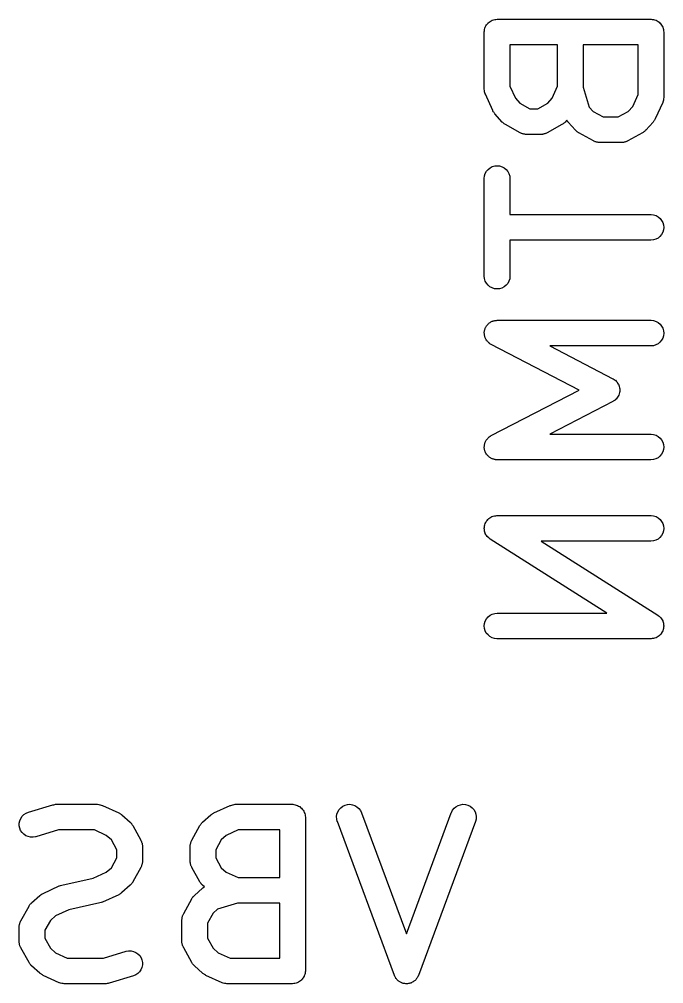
# Model space of a CAD drawing. Extents: x 130.5 to 170.5, y -130.2 to -95.9.
# Drawn here: x 137.41 to 141.18, y -101.73 to -96.09 of the extents above; entities that cross this region are included whole.
import ezdxf

# ---------------------------------------------------------------- set-up
doc = ezdxf.new("R2010")
doc.units = 0
doc.layers.add('BLACK', color=7, linetype='CONTINUOUS')

msp = doc.modelspace()

# ---------------------------------------------------------------- linework, layer by layer
at = {"layer": 'BLACK', "linetype": 'CONTINUOUS'}
for p, q in [((140.136, -96.1396), (140.138, -96.1328)), ((140.138, -96.1324), (140.142, -96.1261)), ((140.138, -96.1326), (140.138, -96.1324)), ((140.138, -96.1328), (140.138, -96.1326)), ((140.142, -96.1261), (140.145, -96.12)), ((140.145, -96.1195), (140.15, -96.1141)), ((140.145, -96.1198), (140.145, -96.1195)), ((140.145, -96.12), (140.145, -96.1198)), ((140.15, -96.1141), (140.154, -96.1087)), ((140.154, -96.1085), (140.155, -96.1083)), ((140.154, -96.1087), (140.154, -96.1085)), ((140.155, -96.1083), (140.16, -96.1039)), ((140.16, -96.1039), (140.166, -96.0994)), ((140.166, -96.0991), (140.172, -96.0959)), ((140.166, -96.0993), (140.166, -96.0991)), ((140.166, -96.0994), (140.166, -96.0993)), ((140.172, -96.0959), (140.179, -96.0926)), ((140.179, -96.0924), (140.186, -96.0904)), ((140.179, -96.0925), (140.179, -96.0924)), ((140.179, -96.0926), (140.179, -96.0925)), ((140.186, -96.0904), (140.193, -96.0883)), ((140.193, -96.0882), (140.2, -96.0876)), ((140.193, -96.0883), (140.193, -96.0882)), ((140.193, -96.0883), (140.193, -96.0883)), ((140.2, -96.0876), (140.207, -96.0869)), ((140.207, -96.0869), (141.107, -96.0869)), ((141.107, -96.0869), (141.108, -96.0869)), ((141.108, -96.0869), (141.108, -96.0869)), ((141.108, -96.0869), (141.108, -96.0869)), ((141.108, -96.0869), (141.108, -96.0869)), ((141.108, -96.0869), (141.115, -96.0877)), ((141.115, -96.0877), (141.122, -96.0884)), ((141.122, -96.0884), (141.122, -96.0885)), ((141.122, -96.0885), (141.123, -96.0885)), ((141.123, -96.0885), (141.129, -96.0907)), ((141.129, -96.0907), (141.136, -96.0928)), ((141.136, -96.0928), (141.136, -96.0929)), ((141.136, -96.0929), (141.137, -96.093)), ((141.137, -96.093), (141.143, -96.0964)), ((141.143, -96.0964), (141.149, -96.0997)), ((141.149, -96.0997), (141.149, -96.0999)), ((141.149, -96.0999), (141.15, -96.1)), ((141.15, -96.1), (141.155, -96.1046)), ((141.155, -96.1046), (141.16, -96.1091)), ((141.16, -96.1091), (141.161, -96.1093)), ((141.161, -96.1093), (141.161, -96.1094)), ((141.161, -96.1094), (141.165, -96.1149)), ((141.165, -96.1149), (141.17, -96.1204)), ((141.17, -96.1204), (141.17, -96.1206)), ((141.17, -96.1206), (141.17, -96.1208)), ((141.17, -96.1208), (141.173, -96.1271)), ((141.173, -96.1271), (141.176, -96.1333)), ((141.176, -96.1333), (141.177, -96.1336)), ((141.177, -96.1336), (141.177, -96.1338)), ((141.177, -96.1338), (141.179, -96.1406)), ((140.132, -96.1609), (140.133, -96.1538)), ((140.132, -96.1614), (140.132, -96.1609)), ((140.132, -96.1619), (140.132, -96.1614)), ((140.132, -96.1614), (140.132, -96.1614)), ((140.132, -96.1614), (140.132, -96.1614)), ((140.132, -96.4952), (140.132, -96.1619)), ((140.133, -96.1538), (140.134, -96.1468)), ((140.134, -96.1463), (140.136, -96.1396)), ((140.134, -96.1466), (140.134, -96.1463)), ((140.134, -96.1468), (140.134, -96.1466)), ((141.179, -96.1406), (141.181, -96.1473)), ((141.181, -96.1473), (141.181, -96.1476)), ((141.181, -96.1476), (141.181, -96.1478)), ((141.181, -96.1478), (141.181, -96.1549)), ((141.181, -96.1549), (141.182, -96.1619)), ((141.182, -96.1619), (141.182, -96.5429)), ((140.282, -96.2369), (140.282, -96.4791)), ((140.561, -96.2369), (140.282, -96.2369)), ((140.561, -96.4791), (140.561, -96.2369)), ((140.711, -96.2369), (140.711, -96.4842)), ((141.032, -96.2369), (140.711, -96.2369)), ((141.032, -96.5268), (141.032, -96.2369)), ((140.132, -96.4959), (140.132, -96.4952)), ((140.132, -96.4966), (140.132, -96.4959)), ((140.133, -96.5032), (140.132, -96.4966)), ((140.134, -96.5098), (140.133, -96.5032)), ((140.134, -96.5105), (140.134, -96.5098)), ((140.134, -96.5111), (140.134, -96.5105)), ((140.136, -96.5174), (140.134, -96.5111)), ((140.138, -96.5238), (140.136, -96.5174)), ((140.138, -96.5244), (140.138, -96.5238)), ((140.138, -96.5251), (140.138, -96.5244)), ((140.139, -96.526), (140.138, -96.5251)), ((140.182, -96.6213), (140.139, -96.526)), ((140.282, -96.4791), (140.314, -96.549)), ((140.529, -96.549), (140.561, -96.4791)), ((140.711, -96.4842), (140.746, -96.6004)), ((141.001, -96.5966), (141.032, -96.5268)), ((140.314, -96.549), (140.34, -96.5786)), ((140.34, -96.5786), (140.398, -96.6107)), ((140.445, -96.6107), (140.503, -96.5786)), ((140.503, -96.5786), (140.529, -96.549)), ((141.176, -96.5736), (141.133, -96.6689)), ((141.178, -96.5661), (141.176, -96.5724)), ((141.176, -96.5724), (141.176, -96.573)), ((141.176, -96.573), (141.176, -96.5736)), ((141.18, -96.5598), (141.178, -96.5661)), ((141.181, -96.5584), (141.18, -96.5591)), ((141.18, -96.5591), (141.18, -96.5598)), ((141.182, -96.5452), (141.181, -96.5519)), ((141.181, -96.5519), (141.181, -96.5584)), ((141.182, -96.5429), (141.182, -96.5439)), ((141.182, -96.5439), (141.182, -96.5446)), ((141.182, -96.5446), (141.182, -96.5452)), ((140.183, -96.6245), (140.182, -96.6213)), ((140.185, -96.628), (140.183, -96.6245)), ((140.187, -96.6309), (140.185, -96.628)), ((140.189, -96.634), (140.187, -96.6309)), ((140.191, -96.6368), (140.189, -96.634)), ((140.194, -96.6399), (140.191, -96.6368)), ((140.194, -96.6406), (140.194, -96.6399)), ((140.237, -96.6883), (140.194, -96.6406)), ((140.398, -96.6107), (140.445, -96.6107)), ((140.746, -96.6004), (140.769, -96.6262)), ((140.769, -96.6262), (140.827, -96.6583)), ((140.916, -96.6583), (140.974, -96.6262)), ((140.974, -96.6262), (141.001, -96.5966)), ((140.24, -96.6913), (140.237, -96.6883)), ((140.244, -96.6947), (140.24, -96.6913)), ((140.246, -96.6963), (140.244, -96.6947)), ((140.248, -96.6981), (140.246, -96.6963)), ((140.252, -96.7005), (140.248, -96.6981)), ((140.256, -96.7031), (140.252, -96.7005)), ((140.594, -96.6988), (140.59, -96.7011)), ((140.596, -96.6969), (140.594, -96.6988)), ((140.598, -96.6953), (140.596, -96.6969)), ((140.602, -96.6921), (140.598, -96.6953)), ((140.605, -96.689), (140.602, -96.6921)), ((140.606, -96.6883), (140.605, -96.689)), ((140.615, -96.6778), (140.606, -96.6883)), ((140.617, -96.6804), (140.615, -96.6778)), ((140.62, -96.6854), (140.617, -96.6804)), ((140.621, -96.6864), (140.62, -96.6854)), ((140.622, -96.6875), (140.621, -96.6864)), ((140.623, -96.6883), (140.622, -96.6875)), ((140.666, -96.7359), (140.623, -96.6883)), ((140.827, -96.6583), (140.916, -96.6583)), ((141.12, -96.6883), (141.077, -96.7359)), ((141.122, -96.6852), (141.12, -96.6883)), ((141.125, -96.6824), (141.122, -96.6852)), ((141.127, -96.6794), (141.125, -96.6824)), ((141.129, -96.6765), (141.127, -96.6794)), ((141.13, -96.6731), (141.129, -96.6765)), ((141.132, -96.6698), (141.13, -96.6731)), ((141.133, -96.6689), (141.132, -96.6698)), ((140.256, -96.7037), (140.256, -96.7031)), ((140.342, -96.7513), (140.256, -96.7037)), ((140.346, -96.7528), (140.342, -96.7513)), ((140.349, -96.7546), (140.346, -96.7528)), ((140.352, -96.7557), (140.349, -96.7546)), ((140.356, -96.7571), (140.352, -96.7557)), ((140.49, -96.7561), (140.486, -96.7574)), ((140.493, -96.7551), (140.49, -96.7561)), ((140.496, -96.7533), (140.493, -96.7551)), ((140.5, -96.7518), (140.496, -96.7533)), ((140.501, -96.7513), (140.5, -96.7518)), ((140.586, -96.7037), (140.501, -96.7513)), ((140.59, -96.7011), (140.586, -96.7037)), ((140.669, -96.739), (140.666, -96.7359)), ((140.672, -96.7423), (140.669, -96.739)), ((140.674, -96.7439), (140.672, -96.7423)), ((140.676, -96.7458), (140.674, -96.7439)), ((140.68, -96.7481), (140.676, -96.7458)), ((140.684, -96.7508), (140.68, -96.7481)), ((140.685, -96.7513), (140.684, -96.7508)), ((140.771, -96.7989), (140.685, -96.7513)), ((141.058, -96.7513), (140.972, -96.7989)), ((141.062, -96.7487), (141.058, -96.7513)), ((141.066, -96.7464), (141.062, -96.7487)), ((141.068, -96.7445), (141.066, -96.7464)), ((141.07, -96.743), (141.068, -96.7445)), ((141.073, -96.7397), (141.07, -96.743)), ((141.076, -96.7367), (141.073, -96.7397)), ((141.077, -96.7359), (141.076, -96.7367)), ((140.359, -96.7579), (140.356, -96.7571)), ((140.363, -96.7591), (140.359, -96.7579)), ((140.366, -96.7595), (140.363, -96.7591)), ((140.37, -96.7602), (140.366, -96.7595)), ((140.374, -96.7603), (140.37, -96.7602)), ((140.378, -96.7607), (140.374, -96.7603)), ((140.379, -96.7607), (140.378, -96.7607)), ((140.464, -96.7607), (140.379, -96.7607)), ((140.468, -96.7603), (140.464, -96.7607)), ((140.472, -96.7603), (140.468, -96.7603)), ((140.475, -96.7596), (140.472, -96.7603)), ((140.479, -96.7593), (140.475, -96.7596)), ((140.483, -96.7582), (140.479, -96.7593)), ((140.486, -96.7574), (140.483, -96.7582)), ((140.774, -96.8004), (140.771, -96.7989)), ((140.778, -96.8023), (140.774, -96.8004)), ((140.781, -96.8033), (140.778, -96.8023)), ((140.784, -96.8047), (140.781, -96.8033)), ((140.788, -96.8055), (140.784, -96.8047)), ((140.792, -96.8067), (140.788, -96.8055)), ((140.795, -96.8071), (140.792, -96.8067)), ((140.798, -96.8078), (140.795, -96.8071)), ((140.802, -96.8079), (140.798, -96.8078)), ((140.806, -96.8083), (140.802, -96.8079)), ((140.807, -96.8083), (140.806, -96.8083)), ((140.936, -96.8083), (140.807, -96.8083)), ((140.94, -96.808), (140.936, -96.8083)), ((140.943, -96.8079), (140.94, -96.808)), ((140.947, -96.8072), (140.943, -96.8079)), ((140.95, -96.8069), (140.947, -96.8072)), ((140.954, -96.8058), (140.95, -96.8069)), ((140.958, -96.805), (140.954, -96.8058)), ((140.961, -96.8037), (140.958, -96.805)), ((140.964, -96.8027), (140.961, -96.8037)), ((140.968, -96.8009), (140.964, -96.8027)), ((140.971, -96.7994), (140.968, -96.8009)), ((140.972, -96.7989), (140.971, -96.7994)), ((140.138, -96.9895), (140.145, -96.9767)), ((140.145, -96.9767), (140.155, -96.9655)), ((140.155, -96.9655), (140.166, -96.9563)), ((140.166, -96.9563), (140.179, -96.9495)), ((140.179, -96.9495), (140.193, -96.9454)), ((140.193, -96.9454), (140.208, -96.944)), ((140.208, -96.944), (140.222, -96.9456)), ((140.222, -96.9456), (140.236, -96.9499)), ((140.236, -96.9499), (140.249, -96.9569)), ((140.249, -96.9569), (140.26, -96.9662)), ((140.26, -96.9662), (140.27, -96.9775)), ((140.27, -96.9775), (140.276, -96.9905)), ((140.132, -97.018), (140.134, -97.0035)), ((140.132, -97.019), (140.132, -97.018)), ((140.132, -97.5905), (140.132, -97.019)), ((140.134, -97.0035), (140.138, -96.9895)), ((140.276, -96.9905), (140.281, -97.0045)), ((140.281, -97.0045), (140.282, -97.019)), ((140.282, -97.019), (140.282, -97.2298)), ((140.282, -97.2298), (141.107, -97.2298)), ((141.107, -97.2298), (141.108, -97.2298)), ((141.108, -97.2298), (141.123, -97.2314)), ((141.123, -97.2314), (141.137, -97.2358)), ((141.137, -97.2358), (141.15, -97.2429)), ((141.15, -97.2429), (141.161, -97.2523)), ((141.161, -97.2523), (141.17, -97.2637)), ((141.17, -97.2637), (141.177, -97.2767)), ((141.181, -97.3198), (141.176, -97.3338)), ((141.177, -97.2767), (141.181, -97.2907)), ((141.181, -97.2907), (141.182, -97.3053)), ((141.182, -97.3053), (141.181, -97.3198)), ((141.136, -97.3741), (141.122, -97.3783)), ((141.149, -97.3672), (141.136, -97.3741)), ((141.16, -97.358), (141.149, -97.3672)), ((141.169, -97.3467), (141.16, -97.358)), ((141.176, -97.3338), (141.169, -97.3467)), ((141.107, -97.3798), (140.282, -97.3798)), ((140.282, -97.3798), (140.282, -97.5905)), ((141.122, -97.3783), (141.107, -97.3798)), ((140.134, -97.605), (140.132, -97.5905)), ((140.282, -97.5915), (140.281, -97.6061)), ((140.282, -97.5905), (140.282, -97.5915)), ((140.138, -97.6191), (140.134, -97.605)), ((140.145, -97.632), (140.138, -97.6191)), ((140.154, -97.6433), (140.145, -97.632)), ((140.165, -97.6527), (140.154, -97.6433)), ((140.178, -97.6596), (140.165, -97.6527)), ((140.192, -97.6639), (140.178, -97.6596)), ((140.235, -97.66), (140.221, -97.6641)), ((140.248, -97.6532), (140.235, -97.66)), ((140.26, -97.6441), (140.248, -97.6532)), ((140.269, -97.6328), (140.26, -97.6441)), ((140.276, -97.62), (140.269, -97.6328)), ((140.281, -97.6061), (140.276, -97.62)), ((140.207, -97.6655), (140.192, -97.6639)), ((140.221, -97.6641), (140.207, -97.6655)), ((140.141, -97.8888), (140.143, -97.8854)), ((140.143, -97.8854), (140.145, -97.8819)), ((140.145, -97.8819), (140.147, -97.8793)), ((140.147, -97.8793), (140.149, -97.8766)), ((140.149, -97.8766), (140.152, -97.8737)), ((140.152, -97.8737), (140.154, -97.8706)), ((140.154, -97.8706), (140.157, -97.8685)), ((140.157, -97.8685), (140.159, -97.8662)), ((140.159, -97.8662), (140.162, -97.8639)), ((140.162, -97.8639), (140.166, -97.8613)), ((140.166, -97.8613), (140.169, -97.8598)), ((140.169, -97.8598), (140.171, -97.858)), ((140.171, -97.858), (140.175, -97.8564)), ((140.175, -97.8564), (140.179, -97.8545)), ((140.179, -97.8545), (140.182, -97.8535)), ((140.182, -97.8535), (140.185, -97.8522)), ((140.185, -97.8522), (140.189, -97.8514)), ((140.189, -97.8514), (140.193, -97.8502)), ((140.193, -97.8502), (140.196, -97.8499)), ((140.196, -97.8499), (140.199, -97.8492)), ((140.199, -97.8492), (140.203, -97.8492)), ((140.203, -97.8492), (140.207, -97.8488)), ((140.207, -97.8488), (141.107, -97.8488)), ((141.107, -97.8488), (141.108, -97.8488)), ((141.108, -97.8488), (141.123, -97.8504)), ((141.123, -97.8504), (141.137, -97.8549)), ((141.137, -97.8549), (141.15, -97.8619)), ((141.15, -97.8619), (141.161, -97.8713)), ((141.161, -97.8713), (141.17, -97.8827)), ((141.17, -97.8827), (141.177, -97.8957)), ((140.132, -97.9167), (140.133, -97.9128)), ((140.132, -97.92), (140.132, -97.9167)), ((140.132, -97.9233), (140.132, -97.92)), ((140.133, -97.9273), (140.132, -97.9233)), ((140.133, -97.9128), (140.134, -97.9087)), ((140.133, -97.9314), (140.133, -97.9273)), ((140.133, -97.9346), (140.133, -97.9314)), ((140.133, -97.9379), (140.133, -97.9346)), ((140.135, -97.9418), (140.133, -97.9379)), ((140.134, -97.9087), (140.135, -97.9056)), ((140.135, -97.9024), (140.137, -97.8986)), ((140.135, -97.9056), (140.135, -97.9024)), ((140.135, -97.9457), (140.135, -97.9418)), ((140.137, -97.8986), (140.138, -97.8947)), ((140.138, -97.8947), (140.14, -97.8919)), ((140.14, -97.8919), (140.141, -97.8888)), ((141.181, -97.9389), (141.176, -97.9529)), ((141.177, -97.8957), (141.181, -97.9098)), ((141.181, -97.9098), (141.182, -97.9243)), ((141.182, -97.9243), (141.181, -97.9389)), ((140.137, -97.9488), (140.135, -97.9457)), ((140.138, -97.9519), (140.137, -97.9488)), ((140.139, -97.9555), (140.138, -97.9519)), ((140.141, -97.9592), (140.139, -97.9555)), ((140.143, -97.962), (140.141, -97.9592)), ((140.144, -97.9649), (140.143, -97.962)), ((140.147, -97.968), (140.144, -97.9649)), ((140.149, -97.9714), (140.147, -97.968)), ((140.152, -97.9737), (140.149, -97.9714)), ((140.154, -97.9763), (140.152, -97.9737)), ((140.157, -97.9789), (140.154, -97.9763)), ((140.16, -97.9818), (140.157, -97.9789)), ((140.162, -97.9836), (140.16, -97.9818)), ((140.165, -97.9857), (140.162, -97.9836)), ((140.168, -97.9876), (140.165, -97.9857)), ((140.172, -97.9899), (140.168, -97.9876)), ((140.173, -97.9904), (140.172, -97.9899)), ((140.687, -98.2571), (140.173, -97.9904)), ((141.107, -97.9988), (140.515, -97.9988)), ((140.515, -97.9988), (140.885, -98.1906)), ((141.122, -97.9974), (141.107, -97.9988)), ((141.136, -97.9931), (141.122, -97.9974)), ((141.149, -97.9863), (141.136, -97.9931)), ((141.16, -97.977), (141.149, -97.9863)), ((141.169, -97.9657), (141.16, -97.977)), ((141.176, -97.9529), (141.169, -97.9657)), ((140.885, -98.1906), (140.885, -98.191)), ((140.885, -98.191), (140.886, -98.1915)), ((140.886, -98.1915), (140.887, -98.1918)), ((140.887, -98.1918), (140.892, -98.1955)), ((140.892, -98.1955), (140.898, -98.1992)), ((140.898, -98.1992), (140.898, -98.1997)), ((140.898, -98.1997), (140.899, -98.2002)), ((140.899, -98.2002), (140.903, -98.2049)), ((140.903, -98.2049), (140.908, -98.2095)), ((140.908, -98.2095), (140.908, -98.2102)), ((140.908, -98.2102), (140.909, -98.2108)), ((140.909, -98.2108), (140.912, -98.2162)), ((140.912, -98.2162), (140.916, -98.2217)), ((140.916, -98.2217), (140.916, -98.2224)), ((140.916, -98.2224), (140.917, -98.2231)), ((140.917, -98.2231), (140.919, -98.2292)), ((140.173, -98.5239), (140.687, -98.2571)), ((140.919, -98.2292), (140.922, -98.2352)), ((140.921, -98.2801), (140.919, -98.2861)), ((140.922, -98.2793), (140.921, -98.2801)), ((140.922, -98.2352), (140.922, -98.236)), ((140.922, -98.236), (140.922, -98.2367)), ((140.922, -98.2367), (140.923, -98.2432)), ((140.923, -98.2721), (140.922, -98.2786)), ((140.922, -98.2786), (140.922, -98.2793)), ((140.923, -98.2432), (140.925, -98.2496)), ((140.925, -98.2658), (140.923, -98.2721)), ((140.925, -98.2496), (140.925, -98.2503)), ((140.925, -98.2503), (140.925, -98.2511)), ((140.925, -98.2511), (140.925, -98.2577)), ((140.925, -98.2577), (140.925, -98.2642)), ((140.925, -98.2642), (140.925, -98.265)), ((140.925, -98.265), (140.925, -98.2658)), ((140.885, -98.3237), (140.515, -98.5155)), ((140.886, -98.323), (140.885, -98.3233)), ((140.885, -98.3233), (140.885, -98.3237)), ((140.891, -98.3193), (140.886, -98.323)), ((140.897, -98.3157), (140.891, -98.3193)), ((140.898, -98.3148), (140.897, -98.3152)), ((140.897, -98.3152), (140.897, -98.3157)), ((140.903, -98.3101), (140.898, -98.3148)), ((140.907, -98.3055), (140.903, -98.3101)), ((140.908, -98.3049), (140.907, -98.3055)), ((140.912, -98.2988), (140.908, -98.3043)), ((140.908, -98.3043), (140.908, -98.3049)), ((140.916, -98.2935), (140.912, -98.2988)), ((140.919, -98.2861), (140.916, -98.2921)), ((140.916, -98.2921), (140.916, -98.2928)), ((140.916, -98.2928), (140.916, -98.2935)), ((140.137, -98.5645), (140.138, -98.5614)), ((140.138, -98.5614), (140.14, -98.5578)), ((140.14, -98.5578), (140.142, -98.5541)), ((140.142, -98.5541), (140.143, -98.5514)), ((140.143, -98.5514), (140.145, -98.5485)), ((140.145, -98.5485), (140.148, -98.5454)), ((140.148, -98.5454), (140.15, -98.5421)), ((140.15, -98.5421), (140.152, -98.5398)), ((140.152, -98.5398), (140.154, -98.5373)), ((140.154, -98.5373), (140.157, -98.5347)), ((140.157, -98.5347), (140.16, -98.5319)), ((140.16, -98.5319), (140.163, -98.5301)), ((140.163, -98.5301), (140.166, -98.528)), ((140.166, -98.528), (140.169, -98.5261)), ((140.169, -98.5261), (140.173, -98.5239)), ((140.515, -98.5155), (141.107, -98.5155)), ((141.107, -98.5155), (141.108, -98.5155)), ((141.108, -98.5155), (141.123, -98.5171)), ((141.123, -98.5171), (141.137, -98.5215)), ((141.137, -98.5215), (141.15, -98.5286)), ((141.15, -98.5286), (141.161, -98.538)), ((141.161, -98.538), (141.17, -98.5494)), ((141.17, -98.5494), (141.177, -98.5624)), ((141.177, -98.5624), (141.181, -98.5764)), ((140.132, -98.59), (140.133, -98.5859)), ((140.132, -98.5932), (140.132, -98.59)), ((140.132, -98.5965), (140.132, -98.5932)), ((140.133, -98.6005), (140.132, -98.5965)), ((140.133, -98.5787), (140.134, -98.5754)), ((140.133, -98.5819), (140.133, -98.5787)), ((140.133, -98.5859), (140.133, -98.5819)), ((140.133, -98.6045), (140.133, -98.6005)), ((140.134, -98.6077), (140.133, -98.6045)), ((140.134, -98.5754), (140.135, -98.5715)), ((140.135, -98.6109), (140.134, -98.6077)), ((140.135, -98.5715), (140.136, -98.5676)), ((140.136, -98.6147), (140.135, -98.6109)), ((140.136, -98.5676), (140.137, -98.5645)), ((140.138, -98.6186), (140.136, -98.6147)), ((140.139, -98.6215), (140.138, -98.6186)), ((141.176, -98.6195), (141.169, -98.6324)), ((141.181, -98.6056), (141.176, -98.6195)), ((141.181, -98.5764), (141.182, -98.591)), ((141.182, -98.591), (141.181, -98.6056)), ((140.14, -98.6245), (140.139, -98.6215)), ((140.143, -98.628), (140.14, -98.6245)), ((140.144, -98.6315), (140.143, -98.628)), ((140.146, -98.6341), (140.144, -98.6315)), ((140.148, -98.6369), (140.146, -98.6341)), ((140.151, -98.6398), (140.148, -98.6369)), ((140.154, -98.643), (140.151, -98.6398)), ((140.156, -98.6451), (140.154, -98.643)), ((140.158, -98.6474), (140.156, -98.6451)), ((140.162, -98.6497), (140.158, -98.6474)), ((140.165, -98.6524), (140.162, -98.6497)), ((140.168, -98.6539), (140.165, -98.6524)), ((140.17, -98.6558), (140.168, -98.6539)), ((140.174, -98.6575), (140.17, -98.6558)), ((140.178, -98.6594), (140.174, -98.6575)), ((140.181, -98.6604), (140.178, -98.6594)), ((140.184, -98.6617), (140.181, -98.6604)), ((140.188, -98.6626), (140.184, -98.6617)), ((140.192, -98.6638), (140.188, -98.6626)), ((140.195, -98.6642), (140.192, -98.6638)), ((140.198, -98.6649), (140.195, -98.6642)), ((140.202, -98.665), (140.198, -98.6649)), ((140.206, -98.6655), (140.202, -98.665)), ((140.207, -98.6655), (140.206, -98.6655)), ((141.107, -98.6655), (140.207, -98.6655)), ((141.122, -98.664), (141.107, -98.6655)), ((141.136, -98.6598), (141.122, -98.664)), ((141.149, -98.6529), (141.136, -98.6598)), ((141.16, -98.6437), (141.149, -98.6529)), ((141.169, -98.6324), (141.16, -98.6437)), ((140.149, -99.0197), (140.153, -99.0146)), ((140.153, -99.0146), (140.154, -99.0141)), ((140.154, -99.0134), (140.159, -99.0093)), ((140.154, -99.0141), (140.154, -99.0134)), ((140.159, -99.0093), (140.164, -99.0051)), ((140.164, -99.0051), (140.165, -99.0047)), ((140.165, -99.0047), (140.166, -99.0042)), ((140.166, -99.0042), (140.171, -99.0011)), ((140.171, -99.0011), (140.177, -98.9979)), ((140.177, -98.9979), (140.178, -98.9977)), ((140.178, -98.9977), (140.179, -98.9973)), ((140.179, -98.9973), (140.185, -98.9954)), ((140.185, -98.9954), (140.191, -98.9934)), ((140.191, -98.9934), (140.192, -98.9933)), ((140.192, -98.9933), (140.193, -98.9931)), ((140.193, -98.9931), (140.199, -98.9925)), ((140.199, -98.9925), (140.206, -98.9917)), ((140.206, -98.9917), (140.206, -98.9917)), ((140.206, -98.9917), (140.207, -98.9917)), ((140.207, -98.9917), (141.107, -98.9917)), ((141.107, -98.9917), (141.108, -98.9917)), ((141.108, -98.9917), (141.123, -98.9933)), ((141.123, -98.9933), (141.137, -98.9977)), ((141.137, -98.9977), (141.15, -99.0048)), ((141.15, -99.0048), (141.161, -99.0142)), ((141.161, -99.0142), (141.17, -99.0256)), ((140.132, -99.0661), (140.133, -99.0596)), ((140.132, -99.0669), (140.132, -99.0661)), ((140.132, -99.0677), (140.132, -99.0669)), ((140.133, -99.0742), (140.132, -99.0677)), ((140.133, -99.0531), (140.134, -99.0524)), ((140.133, -99.0596), (140.133, -99.0531)), ((140.134, -99.0516), (140.136, -99.0453)), ((140.134, -99.0524), (140.134, -99.0516)), ((140.136, -99.0453), (140.137, -99.039)), ((140.137, -99.039), (140.138, -99.0383)), ((140.138, -99.0376), (140.141, -99.0318)), ((140.138, -99.0383), (140.138, -99.0376)), ((140.141, -99.0318), (140.144, -99.026)), ((140.144, -99.026), (140.145, -99.0254)), ((140.145, -99.0247), (140.149, -99.0197)), ((140.145, -99.0254), (140.145, -99.0247)), ((141.17, -99.0256), (141.177, -99.0386)), ((141.177, -99.0386), (141.181, -99.0526)), ((141.181, -99.0526), (141.182, -99.0672)), ((141.182, -99.0672), (141.181, -99.0817)), ((140.133, -99.0807), (140.133, -99.0742)), ((140.134, -99.0815), (140.133, -99.0807)), ((140.134, -99.0822), (140.134, -99.0815)), ((140.136, -99.0885), (140.134, -99.0822)), ((140.138, -99.0948), (140.136, -99.0885)), ((140.138, -99.0954), (140.138, -99.0948)), ((140.138, -99.0962), (140.138, -99.0954)), ((140.141, -99.102), (140.138, -99.0962)), ((140.144, -99.1077), (140.141, -99.102)), ((140.145, -99.1083), (140.144, -99.1077)), ((140.145, -99.109), (140.145, -99.1083)), ((140.149, -99.114), (140.145, -99.109)), ((140.154, -99.1191), (140.149, -99.114)), ((140.154, -99.1196), (140.154, -99.1191)), ((140.155, -99.1202), (140.154, -99.1196)), ((140.16, -99.1243), (140.155, -99.1202)), ((140.165, -99.1285), (140.16, -99.1243)), ((141.16, -99.1199), (141.149, -99.1291)), ((141.169, -99.1086), (141.16, -99.1199)), ((141.176, -99.0957), (141.169, -99.1086)), ((141.181, -99.0817), (141.176, -99.0957)), ((140.165, -99.1289), (140.165, -99.1285)), ((140.166, -99.1294), (140.165, -99.1289)), ((140.167, -99.13), (140.166, -99.1294)), ((140.849, -99.5631), (140.167, -99.13)), ((141.107, -99.1417), (140.465, -99.1417)), ((140.465, -99.1417), (141.147, -99.5748)), ((141.122, -99.1402), (141.107, -99.1417)), ((141.136, -99.136), (141.122, -99.1402)), ((141.149, -99.1291), (141.136, -99.136)), ((140.154, -99.5849), (140.166, -99.5756)), ((140.166, -99.5756), (140.179, -99.5688)), ((140.179, -99.5688), (140.193, -99.5645)), ((140.193, -99.5645), (140.207, -99.5631)), ((140.207, -99.5631), (140.849, -99.5631)), ((141.147, -99.5748), (141.148, -99.5753)), ((141.148, -99.5753), (141.149, -99.5758)), ((141.149, -99.5758), (141.15, -99.5762)), ((141.15, -99.5762), (141.155, -99.5804)), ((140.132, -99.6376), (140.134, -99.623)), ((140.134, -99.623), (140.138, -99.609)), ((140.138, -99.609), (140.145, -99.5962)), ((140.145, -99.5962), (140.154, -99.5849)), ((141.155, -99.5804), (141.16, -99.5845)), ((141.16, -99.5845), (141.16, -99.5851)), ((141.16, -99.5851), (141.161, -99.5856)), ((141.161, -99.5856), (141.165, -99.5907)), ((141.165, -99.5907), (141.169, -99.5957)), ((141.169, -99.5957), (141.169, -99.5964)), ((141.169, -99.5964), (141.17, -99.597)), ((141.17, -99.597), (141.173, -99.6028)), ((141.173, -99.6028), (141.176, -99.6086)), ((141.176, -99.6086), (141.176, -99.6093)), ((141.176, -99.6093), (141.177, -99.61)), ((141.177, -99.61), (141.179, -99.6163)), ((141.179, -99.6163), (141.181, -99.6225)), ((141.181, -99.6225), (141.181, -99.6233)), ((141.181, -99.6233), (141.181, -99.624)), ((141.181, -99.624), (141.181, -99.6306)), ((141.181, -99.6306), (141.182, -99.6371)), ((140.133, -99.6521), (140.132, -99.6376)), ((140.138, -99.6662), (140.133, -99.6521)), ((140.144, -99.6792), (140.138, -99.6662)), ((140.154, -99.6906), (140.144, -99.6792)), ((140.165, -99.7), (140.154, -99.6906)), ((141.16, -99.6913), (141.155, -99.6954)), ((141.161, -99.6902), (141.16, -99.6907)), ((141.16, -99.6907), (141.16, -99.6913)), ((141.165, -99.6851), (141.161, -99.6902)), ((141.169, -99.68), (141.165, -99.6851)), ((141.17, -99.6793), (141.169, -99.68)), ((141.173, -99.6729), (141.17, -99.6787)), ((141.17, -99.6787), (141.17, -99.6793)), ((141.176, -99.6672), (141.173, -99.6729)), ((141.177, -99.6664), (141.176, -99.6672)), ((141.179, -99.6594), (141.177, -99.6657)), ((141.177, -99.6657), (141.177, -99.6664)), ((141.181, -99.6532), (141.179, -99.6594)), ((141.182, -99.6386), (141.181, -99.6451)), ((141.181, -99.6451), (141.181, -99.6516)), ((141.181, -99.6516), (141.181, -99.6524)), ((141.181, -99.6524), (141.181, -99.6532)), ((141.182, -99.6371), (141.182, -99.6378)), ((141.182, -99.6378), (141.182, -99.6386)), ((140.178, -99.707), (140.165, -99.7)), ((140.192, -99.7115), (140.178, -99.707)), ((140.206, -99.7131), (140.192, -99.7115)), ((140.207, -99.7131), (140.206, -99.7131)), ((141.107, -99.7131), (140.207, -99.7131)), ((141.108, -99.713), (141.107, -99.7131)), ((141.109, -99.7131), (141.108, -99.713)), ((141.115, -99.7123), (141.109, -99.7131)), ((141.122, -99.7117), (141.115, -99.7123)), ((141.123, -99.7113), (141.122, -99.7114)), ((141.122, -99.7114), (141.122, -99.7117)), ((141.129, -99.7093), (141.123, -99.7113)), ((141.136, -99.7074), (141.129, -99.7093)), ((141.137, -99.7068), (141.136, -99.7071)), ((141.136, -99.7071), (141.136, -99.7074)), ((141.143, -99.7036), (141.137, -99.7068)), ((141.149, -99.7006), (141.143, -99.7036)), ((141.15, -99.6997), (141.149, -99.7001)), ((141.149, -99.7001), (141.149, -99.7006)), ((141.155, -99.6954), (141.15, -99.6997)), ((137.464, -100.728), (137.607, -100.685)), ((137.607, -100.685), (137.608, -100.685)), ((137.608, -100.685), (137.611, -100.684)), ((137.611, -100.684), (137.614, -100.684)), ((137.614, -100.684), (137.618, -100.683)), ((137.618, -100.683), (137.622, -100.682)), ((137.622, -100.682), (137.626, -100.682)), ((137.626, -100.682), (137.629, -100.682)), ((137.629, -100.682), (137.867, -100.682)), ((137.867, -100.682), (137.868, -100.682)), ((137.868, -100.682), (137.868, -100.682)), ((137.868, -100.682), (137.869, -100.682)), ((137.869, -100.682), (137.876, -100.683)), ((137.876, -100.683), (137.882, -100.684)), ((137.882, -100.684), (137.883, -100.684)), ((137.883, -100.684), (137.884, -100.684)), ((137.884, -100.684), (137.89, -100.686)), ((137.89, -100.686), (137.896, -100.688)), ((137.896, -100.688), (137.897, -100.689)), ((137.897, -100.689), (137.897, -100.689)), ((137.897, -100.689), (137.993, -100.732)), ((138.55, -100.732), (138.645, -100.689)), ((138.645, -100.689), (138.646, -100.688)), ((138.646, -100.688), (138.647, -100.688)), ((138.647, -100.688), (138.648, -100.688)), ((138.648, -100.688), (138.654, -100.686)), ((138.654, -100.686), (138.66, -100.684)), ((138.66, -100.684), (138.661, -100.684)), ((138.661, -100.684), (138.662, -100.684)), ((138.662, -100.684), (138.668, -100.683)), ((138.668, -100.683), (138.675, -100.682)), ((138.675, -100.682), (138.676, -100.682)), ((138.676, -100.682), (138.676, -100.682)), ((138.676, -100.682), (139.01, -100.682)), ((139.01, -100.682), (139.01, -100.682)), ((139.01, -100.682), (139.01, -100.682)), ((139.01, -100.682), (139.011, -100.682)), ((139.01, -100.682), (139.01, -100.682)), ((139.011, -100.682), (139.018, -100.683)), ((139.018, -100.683), (139.025, -100.684)), ((139.025, -100.684), (139.025, -100.684)), ((139.025, -100.684), (139.025, -100.684)), ((139.025, -100.684), (139.032, -100.686)), ((139.032, -100.686), (139.039, -100.688)), ((139.039, -100.688), (139.039, -100.688)), ((139.039, -100.688), (139.039, -100.688)), ((139.039, -100.688), (139.045, -100.692)), ((139.045, -100.692), (139.051, -100.695)), ((139.051, -100.695), (139.052, -100.695)), ((139.052, -100.695), (139.052, -100.695)), ((139.052, -100.695), (139.057, -100.7)), ((139.057, -100.7), (139.063, -100.704)), ((139.063, -100.704), (139.063, -100.704)), ((139.063, -100.704), (139.063, -100.705)), ((139.063, -100.705), (139.067, -100.71)), ((139.283, -100.713), (139.292, -100.702)), ((139.292, -100.702), (139.304, -100.693)), ((139.304, -100.693), (139.317, -100.687)), ((139.317, -100.687), (139.331, -100.683)), ((139.331, -100.683), (139.346, -100.682)), ((139.346, -100.682), (139.361, -100.684)), ((139.361, -100.684), (139.374, -100.689)), ((139.374, -100.689), (139.387, -100.697)), ((139.387, -100.697), (139.398, -100.706)), ((139.398, -100.706), (139.407, -100.718)), ((139.946, -100.717), (139.955, -100.705)), ((139.955, -100.705), (139.966, -100.696)), ((139.966, -100.696), (139.979, -100.689)), ((139.979, -100.689), (139.993, -100.684)), ((139.993, -100.684), (140.007, -100.682)), ((140.007, -100.682), (140.022, -100.683)), ((140.022, -100.683), (140.036, -100.687)), ((140.036, -100.687), (140.049, -100.693)), ((140.049, -100.693), (140.061, -100.702)), ((140.061, -100.702), (140.07, -100.713)), ((137.414, -100.778), (137.42, -100.764)), ((137.42, -100.764), (137.428, -100.752)), ((137.428, -100.752), (137.438, -100.742)), ((137.438, -100.742), (137.451, -100.734)), ((137.451, -100.734), (137.464, -100.728)), ((137.993, -100.732), (137.994, -100.732)), ((137.994, -100.732), (137.997, -100.734)), ((137.997, -100.734), (138, -100.736)), ((138, -100.736), (138.003, -100.738)), ((138.003, -100.738), (138.006, -100.739)), ((138.006, -100.739), (138.009, -100.742)), ((138.009, -100.742), (138.012, -100.744)), ((138.012, -100.744), (138.06, -100.787)), ((138.483, -100.787), (138.531, -100.744)), ((138.531, -100.744), (138.532, -100.744)), ((138.532, -100.744), (138.535, -100.741)), ((138.535, -100.741), (138.537, -100.739)), ((138.537, -100.739), (138.541, -100.737)), ((138.541, -100.737), (138.543, -100.735)), ((138.543, -100.735), (138.547, -100.733)), ((138.547, -100.733), (138.55, -100.732)), ((139.067, -100.71), (139.072, -100.716)), ((139.072, -100.716), (139.072, -100.716)), ((139.072, -100.716), (139.072, -100.716)), ((139.072, -100.716), (139.076, -100.722)), ((139.076, -100.722), (139.079, -100.729)), ((139.079, -100.729), (139.079, -100.729)), ((139.079, -100.729), (139.079, -100.729)), ((139.079, -100.729), (139.081, -100.736)), ((139.081, -100.736), (139.083, -100.743)), ((139.083, -100.743), (139.083, -100.743)), ((139.083, -100.743), (139.083, -100.743)), ((139.083, -100.743), (139.084, -100.75)), ((139.084, -100.75), (139.085, -100.757)), ((139.085, -100.757), (139.085, -101.657)), ((139.268, -100.753), (139.27, -100.739)), ((139.269, -100.768), (139.268, -100.753)), ((139.27, -100.739), (139.275, -100.725)), ((139.275, -100.725), (139.283, -100.713)), ((139.407, -100.718), (139.413, -100.731)), ((139.413, -100.731), (139.676, -101.441)), ((139.676, -101.441), (139.939, -100.731)), ((139.939, -100.731), (139.94, -100.73)), ((139.94, -100.73), (139.946, -100.717)), ((140.07, -100.713), (140.078, -100.726)), ((140.078, -100.726), (140.083, -100.74)), ((140.083, -100.74), (140.084, -100.754)), ((140.084, -100.754), (140.084, -100.769)), ((137.411, -100.792), (137.414, -100.778)), ((137.411, -100.807), (137.411, -100.792)), ((137.414, -100.821), (137.411, -100.807)), ((137.419, -100.835), (137.414, -100.821)), ((138.06, -100.787), (138.06, -100.788)), ((138.06, -100.788), (138.063, -100.791)), ((138.063, -100.791), (138.067, -100.794)), ((138.067, -100.794), (138.068, -100.797)), ((138.068, -100.797), (138.07, -100.799)), ((138.07, -100.799), (138.072, -100.803)), ((138.072, -100.803), (138.075, -100.806)), ((138.075, -100.806), (138.123, -100.892)), ((138.42, -100.892), (138.468, -100.806)), ((138.468, -100.806), (138.471, -100.802)), ((138.468, -100.806), (138.468, -100.806)), ((138.471, -100.802), (138.473, -100.798)), ((138.473, -100.798), (138.475, -100.796)), ((138.475, -100.796), (138.477, -100.794)), ((138.477, -100.794), (138.48, -100.79)), ((138.48, -100.79), (138.483, -100.787)), ((139.272, -100.782), (139.269, -100.768)), ((139.273, -100.783), (139.272, -100.782)), ((139.606, -101.683), (139.273, -100.783)), ((140.08, -100.783), (139.747, -101.683)), ((140.084, -100.769), (140.08, -100.783)), ((137.427, -100.847), (137.419, -100.835)), ((137.437, -100.857), (137.427, -100.847)), ((137.449, -100.866), (137.437, -100.857)), ((137.463, -100.871), (137.449, -100.866)), ((137.477, -100.875), (137.463, -100.871)), ((137.492, -100.875), (137.477, -100.875)), ((137.506, -100.872), (137.492, -100.875)), ((137.507, -100.872), (137.506, -100.872)), ((137.64, -100.832), (137.507, -100.872)), ((137.851, -100.832), (137.64, -100.832)), ((137.92, -100.864), (137.851, -100.832)), ((137.95, -100.89), (137.92, -100.864)), ((138.622, -100.864), (138.593, -100.89)), ((138.692, -100.832), (138.622, -100.864)), ((138.935, -100.832), (138.692, -100.832)), ((138.935, -101.111), (138.935, -100.832)), ((137.982, -100.948), (137.95, -100.89)), ((138.123, -100.892), (138.123, -100.893)), ((138.123, -100.893), (138.125, -100.897)), ((138.125, -100.897), (138.126, -100.9)), ((138.126, -100.9), (138.127, -100.903)), ((138.127, -100.903), (138.129, -100.907)), ((138.129, -100.907), (138.13, -100.91)), ((138.13, -100.91), (138.131, -100.914)), ((138.131, -100.914), (138.131, -100.917)), ((138.131, -100.917), (138.132, -100.921)), ((138.132, -100.921), (138.132, -100.925)), ((138.132, -100.925), (138.132, -100.929)), ((138.132, -100.929), (138.132, -101.014)), ((138.411, -100.92), (138.412, -100.916)), ((138.411, -100.924), (138.411, -100.92)), ((138.411, -100.928), (138.411, -100.924)), ((138.411, -100.929), (138.411, -100.928)), ((138.411, -101.014), (138.411, -100.929)), ((138.412, -100.913), (138.414, -100.909)), ((138.412, -100.916), (138.412, -100.913)), ((138.414, -100.906), (138.416, -100.902)), ((138.414, -100.909), (138.414, -100.906)), ((138.416, -100.902), (138.417, -100.899)), ((138.417, -100.899), (138.419, -100.896)), ((138.419, -100.896), (138.42, -100.892)), ((138.593, -100.89), (138.561, -100.948)), ((137.982, -100.995), (137.982, -100.948)), ((138.561, -100.948), (138.561, -100.995)), ((137.95, -101.053), (137.982, -100.995)), ((138.124, -101.047), (138.123, -101.051)), ((138.126, -101.044), (138.124, -101.047)), ((138.127, -101.04), (138.126, -101.044)), ((138.129, -101.037), (138.127, -101.04)), ((138.131, -101.03), (138.129, -101.034)), ((138.129, -101.034), (138.129, -101.037)), ((138.132, -101.023), (138.131, -101.026)), ((138.131, -101.026), (138.131, -101.03)), ((138.132, -101.014), (138.132, -101.015)), ((138.132, -101.015), (138.132, -101.019)), ((138.132, -101.019), (138.132, -101.023)), ((138.411, -101.018), (138.411, -101.014)), ((138.411, -101.022), (138.411, -101.018)), ((138.412, -101.025), (138.411, -101.022)), ((138.412, -101.029), (138.412, -101.025)), ((138.413, -101.033), (138.412, -101.029)), ((138.414, -101.036), (138.413, -101.033)), ((138.415, -101.04), (138.414, -101.036)), ((138.416, -101.043), (138.415, -101.04)), ((138.418, -101.046), (138.416, -101.043)), ((138.42, -101.05), (138.418, -101.046)), ((138.561, -100.995), (138.593, -101.053)), ((137.843, -101.114), (137.92, -101.079)), ((137.92, -101.079), (137.95, -101.053)), ((138.123, -101.051), (138.075, -101.136)), ((138.42, -101.051), (138.42, -101.05)), ((138.468, -101.136), (138.42, -101.051)), ((138.593, -101.053), (138.622, -101.079)), ((138.622, -101.079), (138.692, -101.111)), ((137.55, -101.203), (137.645, -101.16)), ((137.645, -101.16), (137.646, -101.16)), ((137.646, -101.16), (137.653, -101.158)), ((137.646, -101.16), (137.646, -101.16)), ((137.646, -101.16), (137.646, -101.16)), ((137.646, -101.16), (137.646, -101.16)), ((137.653, -101.158), (137.66, -101.155)), ((137.66, -101.155), (137.843, -101.114)), ((138.06, -101.156), (138.012, -101.199)), ((138.063, -101.152), (138.06, -101.156)), ((138.066, -101.149), (138.063, -101.152)), ((138.068, -101.147), (138.066, -101.149)), ((138.07, -101.145), (138.068, -101.147)), ((138.072, -101.141), (138.07, -101.145)), ((138.075, -101.137), (138.072, -101.141)), ((138.075, -101.136), (138.075, -101.137)), ((138.47, -101.14), (138.468, -101.136)), ((138.473, -101.144), (138.47, -101.14)), ((138.475, -101.146), (138.473, -101.144)), ((138.476, -101.148), (138.475, -101.146)), ((138.479, -101.152), (138.476, -101.148)), ((138.482, -101.155), (138.479, -101.152)), ((138.483, -101.156), (138.482, -101.155)), ((138.494, -101.165), (138.483, -101.156)), ((138.692, -101.111), (138.935, -101.111)), ((137.483, -101.259), (137.531, -101.216)), ((137.531, -101.216), (137.532, -101.215)), ((137.532, -101.215), (137.535, -101.213)), ((137.535, -101.213), (137.537, -101.21)), ((137.537, -101.21), (137.541, -101.209)), ((137.541, -101.209), (137.543, -101.206)), ((137.543, -101.206), (137.547, -101.205)), ((137.547, -101.205), (137.55, -101.203)), ((137.993, -101.211), (137.897, -101.254)), ((137.996, -101.209), (137.993, -101.211)), ((137.999, -101.208), (137.996, -101.209)), ((138.002, -101.206), (137.999, -101.208)), ((138.005, -101.204), (138.002, -101.206)), ((138.008, -101.201), (138.005, -101.204)), ((138.011, -101.199), (138.008, -101.201)), ((138.012, -101.199), (138.011, -101.199)), ((138.432, -101.219), (138.436, -101.216)), ((138.436, -101.216), (138.483, -101.173)), ((138.483, -101.173), (138.484, -101.172)), ((138.484, -101.172), (138.485, -101.171)), ((138.485, -101.171), (138.486, -101.17)), ((138.486, -101.17), (138.491, -101.167)), ((138.491, -101.167), (138.494, -101.165)), ((137.468, -101.277), (137.471, -101.273)), ((137.471, -101.273), (137.473, -101.269)), ((137.473, -101.269), (137.475, -101.267)), ((137.475, -101.267), (137.477, -101.265)), ((137.477, -101.265), (137.48, -101.262)), ((137.48, -101.262), (137.483, -101.259)), ((137.883, -101.259), (137.7, -101.3)), ((137.89, -101.257), (137.883, -101.259)), ((137.896, -101.255), (137.89, -101.257)), ((137.897, -101.254), (137.896, -101.255)), ((137.897, -101.254), (137.897, -101.254)), ((137.897, -101.254), (137.897, -101.254)), ((137.897, -101.254), (137.897, -101.254)), ((138.373, -101.321), (138.42, -101.235)), ((138.42, -101.235), (138.421, -101.234)), ((138.421, -101.234), (138.423, -101.23)), ((138.423, -101.23), (138.426, -101.226)), ((138.426, -101.226), (138.428, -101.224)), ((138.428, -101.224), (138.429, -101.222)), ((138.429, -101.222), (138.432, -101.219)), ((138.687, -101.261), (138.571, -101.296)), ((138.935, -101.261), (138.687, -101.261)), ((138.935, -101.582), (138.935, -101.261)), ((137.42, -101.364), (137.468, -101.278)), ((137.468, -101.278), (137.468, -101.277)), ((137.7, -101.3), (137.622, -101.335)), ((138.368, -101.331), (138.369, -101.328)), ((138.369, -101.328), (138.371, -101.324)), ((138.371, -101.324), (138.373, -101.321)), ((138.545, -101.319), (138.513, -101.377)), ((138.571, -101.296), (138.545, -101.319)), ((137.412, -101.384), (137.414, -101.381)), ((137.412, -101.388), (137.412, -101.384)), ((137.414, -101.377), (137.416, -101.374)), ((137.414, -101.381), (137.414, -101.377)), ((137.416, -101.374), (137.417, -101.37)), ((137.417, -101.37), (137.419, -101.367)), ((137.419, -101.367), (137.42, -101.364)), ((137.593, -101.362), (137.561, -101.419)), ((137.622, -101.335), (137.593, -101.362)), ((138.363, -101.356), (138.364, -101.352)), ((138.363, -101.357), (138.363, -101.356)), ((138.363, -101.486), (138.363, -101.357)), ((138.364, -101.345), (138.365, -101.342)), ((138.364, -101.348), (138.364, -101.345)), ((138.364, -101.352), (138.364, -101.348)), ((138.365, -101.342), (138.366, -101.338)), ((138.366, -101.338), (138.367, -101.334)), ((138.367, -101.334), (138.368, -101.331)), ((138.513, -101.377), (138.513, -101.466)), ((137.411, -101.391), (137.412, -101.388)), ((137.411, -101.395), (137.411, -101.391)), ((137.411, -101.399), (137.411, -101.395)), ((137.411, -101.4), (137.411, -101.399)), ((137.411, -101.486), (137.411, -101.4)), ((137.561, -101.419), (137.561, -101.466)), ((137.411, -101.49), (137.411, -101.486)), ((137.411, -101.493), (137.411, -101.49)), ((137.412, -101.497), (137.411, -101.493)), ((137.412, -101.5), (137.412, -101.497)), ((137.561, -101.466), (137.593, -101.524)), ((138.363, -101.49), (138.363, -101.486)), ((138.363, -101.493), (138.363, -101.49)), ((138.364, -101.497), (138.363, -101.493)), ((138.365, -101.5), (138.364, -101.497)), ((138.513, -101.466), (138.545, -101.524)), ((137.413, -101.504), (137.412, -101.5)), ((137.414, -101.508), (137.413, -101.504)), ((137.415, -101.511), (137.414, -101.508)), ((137.416, -101.514), (137.415, -101.511)), ((137.418, -101.518), (137.416, -101.514)), ((137.42, -101.521), (137.418, -101.518)), ((137.42, -101.522), (137.42, -101.521)), ((137.468, -101.608), (137.42, -101.522)), ((137.593, -101.524), (137.622, -101.551)), ((137.622, -101.551), (137.692, -101.582)), ((137.903, -101.582), (138.036, -101.542)), ((138.036, -101.542), (138.037, -101.542)), ((138.037, -101.542), (138.051, -101.54)), ((138.051, -101.54), (138.066, -101.54)), ((138.066, -101.54), (138.08, -101.543)), ((138.08, -101.543), (138.093, -101.549)), ((138.093, -101.549), (138.105, -101.557)), ((138.366, -101.504), (138.365, -101.5)), ((138.366, -101.508), (138.366, -101.504)), ((138.368, -101.511), (138.366, -101.508)), ((138.369, -101.514), (138.368, -101.511)), ((138.371, -101.518), (138.369, -101.514)), ((138.372, -101.521), (138.371, -101.518)), ((138.373, -101.522), (138.372, -101.521)), ((138.42, -101.608), (138.373, -101.522)), ((138.545, -101.524), (138.575, -101.551)), ((138.575, -101.551), (138.645, -101.582)), ((137.47, -101.612), (137.468, -101.608)), ((137.692, -101.582), (137.903, -101.582)), ((138.105, -101.557), (138.116, -101.567)), ((138.116, -101.567), (138.124, -101.58)), ((138.124, -101.58), (138.129, -101.593)), ((138.129, -101.593), (138.132, -101.608)), ((138.132, -101.608), (138.132, -101.622)), ((138.423, -101.612), (138.42, -101.608)), ((138.645, -101.582), (138.935, -101.582)), ((137.473, -101.616), (137.47, -101.612)), ((137.475, -101.618), (137.473, -101.616)), ((137.476, -101.62), (137.475, -101.618)), ((137.479, -101.623), (137.476, -101.62)), ((137.482, -101.626), (137.479, -101.623)), ((137.483, -101.627), (137.482, -101.626)), ((137.531, -101.67), (137.483, -101.627)), ((138.115, -101.662), (138.104, -101.672)), ((138.123, -101.65), (138.115, -101.662)), ((138.129, -101.637), (138.123, -101.65)), ((138.132, -101.622), (138.129, -101.637)), ((138.425, -101.616), (138.423, -101.612)), ((138.427, -101.618), (138.425, -101.616)), ((138.428, -101.62), (138.427, -101.618)), ((138.432, -101.623), (138.428, -101.62)), ((138.435, -101.626), (138.432, -101.623)), ((138.436, -101.627), (138.435, -101.626)), ((138.483, -101.67), (138.436, -101.627)), ((139.084, -101.665), (139.083, -101.672)), ((139.085, -101.658), (139.084, -101.665)), ((139.085, -101.657), (139.085, -101.658)), ((139.085, -101.658), (139.085, -101.658)), ((139.085, -101.658), (139.085, -101.658)), ((139.085, -101.658), (139.085, -101.658)), ((137.534, -101.672), (137.531, -101.67)), ((137.537, -101.675), (137.534, -101.672)), ((137.54, -101.677), (137.537, -101.675)), ((137.543, -101.679), (137.54, -101.677)), ((137.546, -101.68), (137.543, -101.679)), ((137.549, -101.682), (137.546, -101.68)), ((137.55, -101.683), (137.549, -101.682)), ((137.645, -101.726), (137.55, -101.683)), ((138.079, -101.686), (137.936, -101.729)), ((138.092, -101.681), (138.079, -101.686)), ((138.104, -101.672), (138.092, -101.681)), ((138.486, -101.672), (138.483, -101.67)), ((138.489, -101.675), (138.486, -101.672)), ((138.492, -101.677), (138.489, -101.675)), ((138.495, -101.679), (138.492, -101.677)), ((138.498, -101.68), (138.495, -101.679)), ((138.502, -101.682), (138.498, -101.68)), ((138.503, -101.683), (138.502, -101.682)), ((138.598, -101.726), (138.503, -101.683)), ((139.044, -101.723), (139.038, -101.726)), ((139.051, -101.72), (139.044, -101.723)), ((139.057, -101.715), (139.051, -101.72)), ((139.051, -101.72), (139.051, -101.72)), ((139.051, -101.72), (139.051, -101.72)), ((139.062, -101.711), (139.057, -101.715)), ((139.067, -101.705), (139.062, -101.71)), ((139.062, -101.71), (139.062, -101.711)), ((139.062, -101.711), (139.062, -101.711)), ((139.071, -101.7), (139.067, -101.705)), ((139.072, -101.699), (139.071, -101.7)), ((139.075, -101.693), (139.072, -101.699)), ((139.072, -101.699), (139.072, -101.699)), ((139.078, -101.687), (139.075, -101.693)), ((139.079, -101.686), (139.078, -101.687)), ((139.081, -101.679), (139.079, -101.686)), ((139.079, -101.686), (139.079, -101.686)), ((139.083, -101.673), (139.081, -101.679)), ((139.083, -101.672), (139.083, -101.672)), ((139.083, -101.672), (139.083, -101.673)), ((139.607, -101.686), (139.606, -101.683)), ((139.608, -101.688), (139.607, -101.686)), ((139.61, -101.692), (139.608, -101.688)), ((139.612, -101.696), (139.61, -101.692)), ((139.614, -101.699), (139.612, -101.696)), ((139.615, -101.701), (139.614, -101.699)), ((139.618, -101.704), (139.615, -101.701)), ((139.621, -101.708), (139.618, -101.704)), ((139.623, -101.71), (139.621, -101.708)), ((139.625, -101.712), (139.623, -101.71)), ((139.629, -101.715), (139.625, -101.712)), ((139.632, -101.718), (139.629, -101.715)), ((139.634, -101.719), (139.632, -101.718)), ((139.637, -101.721), (139.634, -101.719)), ((139.641, -101.723), (139.637, -101.721)), ((139.645, -101.725), (139.641, -101.723)), ((139.711, -101.723), (139.707, -101.726)), ((139.715, -101.721), (139.711, -101.723)), ((139.717, -101.72), (139.715, -101.721)), ((139.72, -101.718), (139.717, -101.72)), ((139.723, -101.715), (139.72, -101.718)), ((139.727, -101.713), (139.723, -101.715)), ((139.729, -101.711), (139.727, -101.713)), ((139.731, -101.709), (139.729, -101.711)), ((139.733, -101.705), (139.731, -101.709)), ((139.736, -101.702), (139.733, -101.705)), ((139.738, -101.699), (139.736, -101.702)), ((139.74, -101.697), (139.738, -101.699)), ((139.742, -101.693), (139.74, -101.697)), ((139.744, -101.689), (139.742, -101.693)), ((139.745, -101.687), (139.744, -101.689)), ((139.746, -101.684), (139.745, -101.687)), ((139.747, -101.683), (139.746, -101.684)), ((137.646, -101.726), (137.645, -101.726)), ((137.647, -101.726), (137.646, -101.726)), ((137.653, -101.728), (137.647, -101.726)), ((137.659, -101.73), (137.653, -101.728)), ((137.66, -101.73), (137.659, -101.73)), ((137.661, -101.731), (137.66, -101.73)), ((137.667, -101.731), (137.661, -101.731)), ((137.674, -101.732), (137.667, -101.731)), ((137.675, -101.732), (137.674, -101.732)), ((137.674, -101.732), (137.674, -101.732)), ((137.676, -101.732), (137.675, -101.732)), ((137.914, -101.732), (137.676, -101.732)), ((137.917, -101.732), (137.914, -101.732)), ((137.92, -101.732), (137.917, -101.732)), ((137.925, -101.731), (137.92, -101.732)), ((137.929, -101.731), (137.925, -101.731)), ((137.932, -101.73), (137.929, -101.731)), ((137.935, -101.729), (137.932, -101.73)), ((137.936, -101.729), (137.935, -101.729)), ((138.599, -101.726), (138.598, -101.726)), ((138.598, -101.726), (138.598, -101.726)), ((138.605, -101.728), (138.599, -101.726)), ((138.612, -101.73), (138.605, -101.728)), ((138.613, -101.731), (138.612, -101.73)), ((138.612, -101.73), (138.612, -101.73)), ((138.62, -101.731), (138.613, -101.731)), ((138.626, -101.732), (138.62, -101.731)), ((138.627, -101.732), (138.626, -101.732)), ((138.628, -101.732), (138.627, -101.732)), ((138.629, -101.732), (138.628, -101.732)), ((139.01, -101.732), (138.629, -101.732)), ((139.017, -101.731), (139.01, -101.732)), ((139.024, -101.731), (139.017, -101.731)), ((139.031, -101.729), (139.024, -101.731)), ((139.024, -101.731), (139.024, -101.731)), ((139.024, -101.731), (139.024, -101.731)), ((139.038, -101.727), (139.031, -101.729)), ((139.038, -101.726), (139.038, -101.727)), ((139.038, -101.727), (139.038, -101.727)), ((139.647, -101.726), (139.645, -101.725)), ((139.65, -101.727), (139.647, -101.726)), ((139.654, -101.728), (139.65, -101.727)), ((139.658, -101.73), (139.654, -101.728)), ((139.661, -101.73), (139.658, -101.73)), ((139.664, -101.731), (139.661, -101.73)), ((139.668, -101.731), (139.664, -101.731)), ((139.673, -101.732), (139.668, -101.731)), ((139.676, -101.732), (139.673, -101.732)), ((139.678, -101.732), (139.676, -101.732)), ((139.683, -101.732), (139.678, -101.732)), ((139.688, -101.731), (139.683, -101.732)), ((139.69, -101.731), (139.688, -101.731)), ((139.693, -101.73), (139.69, -101.731)), ((139.697, -101.729), (139.693, -101.73)), ((139.702, -101.728), (139.697, -101.729)), ((139.704, -101.726), (139.702, -101.728)), ((139.707, -101.726), (139.704, -101.726))]:
    msp.add_line(p, q, dxfattribs=at)

doc.saveas('drawing.dxf')
